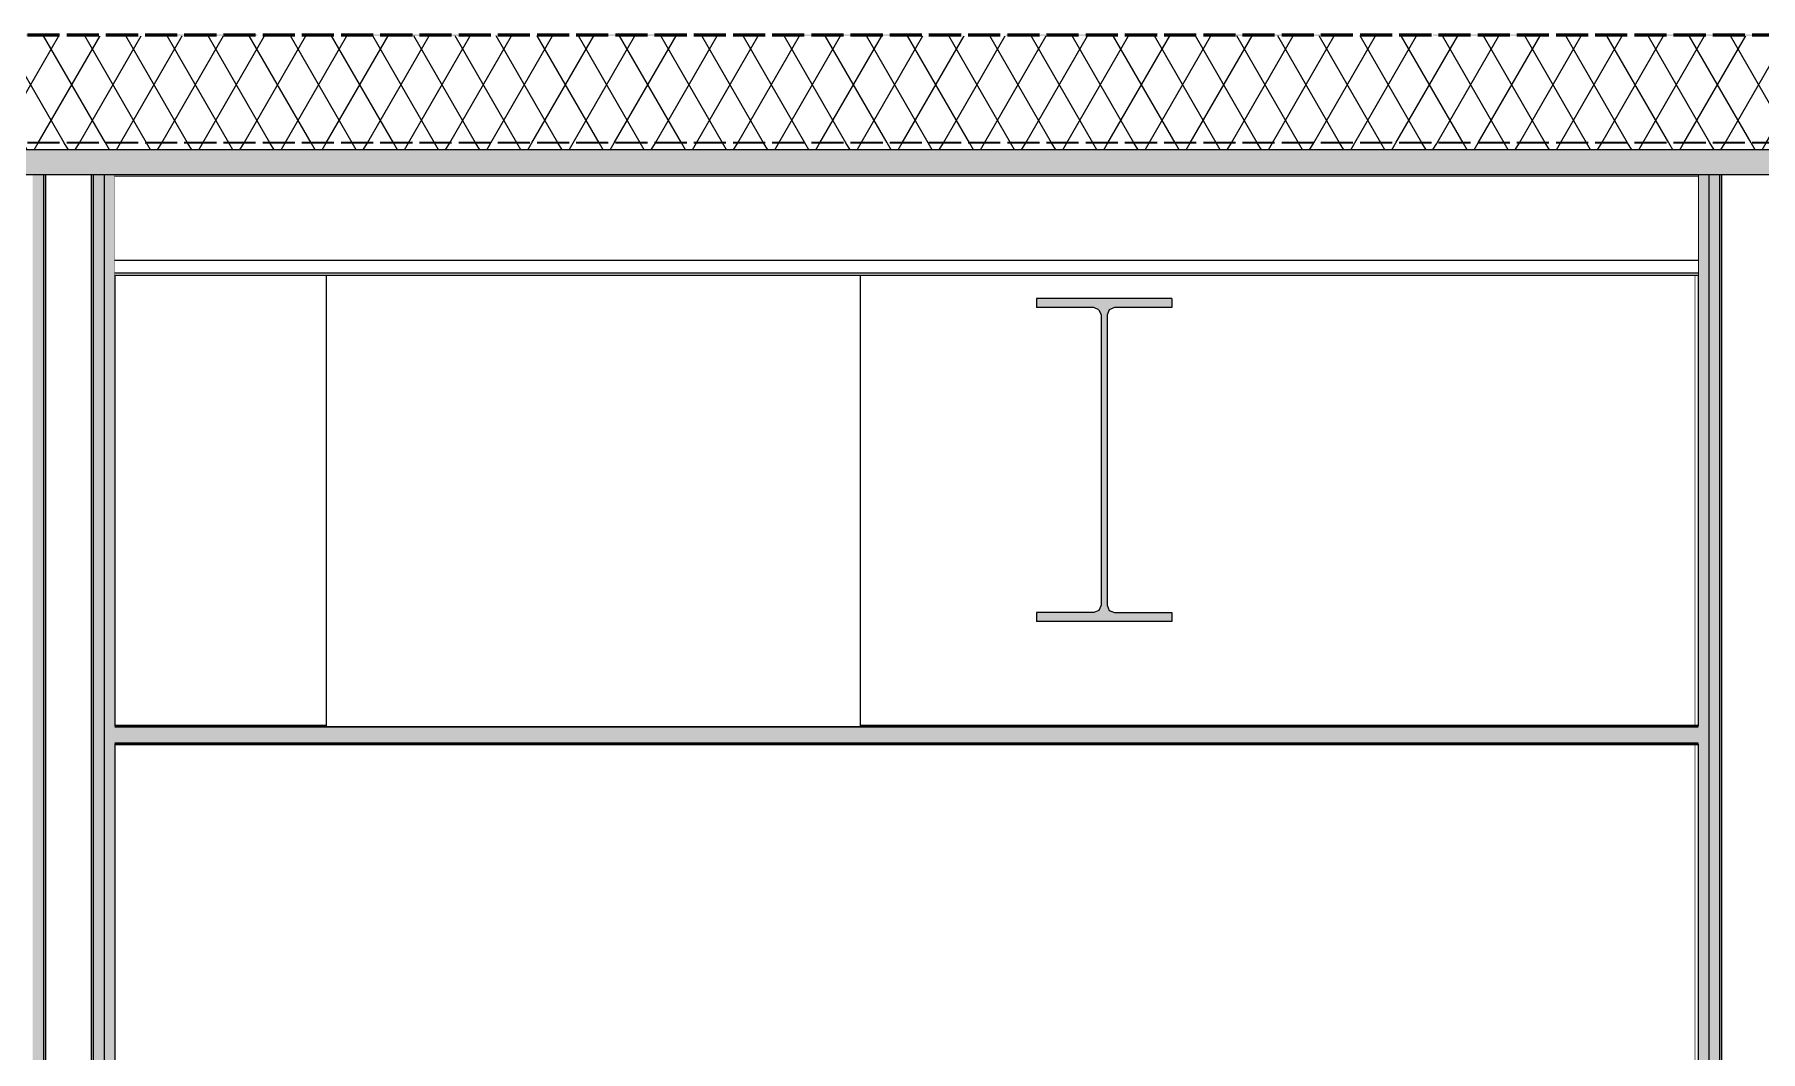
# Model space of a CAD drawing. Header units: millimetres. Extents: x -48147 to 1417267, y -496296 to 18123.
# Drawn here: x 1391861 to 1394283, y -476579 to -475152 of the extents above; entities that cross this region are included whole.
import ezdxf

# ---------------------------------------------------------------- set-up
doc = ezdxf.new("R2010")
doc.units = ezdxf.units.MM
doc.header["$MEASUREMENT"] = 0
doc.linetypes.add('Hidden Line', pattern=[55, 45, -10])
doc.linetypes.add('Wipeout_Contour', pattern=[1000, 0, -1000])
for name, color, linetype in [('A-25-M_Wall_Int', 7, 'Continuous'), ('New_A-20-M_Ceiling', 7, 'Continuous'), ('New_A-20-M_Roof', 7, 'Continuous'), ('New_A-25-M_Wall_Int', 7, 'Continuous'), ('S-280-M_STRUCT_FRAME.IFC Import', 7, 'Continuous')]:
    doc.layers.add(name, color=color, linetype=linetype)
for name, color, linetype, lineweight in [('A-25-M_Wall_Int_Pen_No__87', 8, 'Continuous', 20), ('New_A-20-M_Roof_Pen_No__195', 7, 'Continuous', 35), ('New_A-20-M_Roof_Pen_No__4', 7, 'Continuous', 20), ('New_A-20-M_Roof_Pen_No__85', 8, 'Continuous', 20), ('New_A-25-M_Wall_Int_Pen_No__1', 7, 'Continuous', 13), ('New_A-25-M_Wall_Int_Pen_No__87', 8, 'Continuous', 20), ('S-280-M_STRUCT_FRAME.IFC Import_Pen_No__1', 7, 'Continuous', 13), ('S-280-M_STRUCT_FRAME.IFC Import_Pen_No__160', 5, 'Continuous', 200), ('S-280-M_STRUCT_FRAME.IFC Import_Pen_No__90', 8, 'Continuous', 20)]:
    doc.layers.add(name, color=color, linetype=linetype, lineweight=lineweight)
for name, color, linetype, lineweight, true_color in [('New_A-20-M_Ceiling_Pen_No__107', 7, 'Continuous', 15, 0xa6a6a6), ('New_A-20-M_Ceiling_Pen_No__29', 7, 'Continuous', 50, 0x2a2a2a), ('New_A-20-M_Roof_Pen_No__149', 7, 'Continuous', 0, 0x2a2a2a), ('New_A-20-M_Roof_Pen_No__162', 7, 'Continuous', 0, 0xe47200), ('New_A-20-M_Roof_Pen_No__81', 7, 'Continuous', 20, 0x6a6a6a), ('New_A-25-M_Wall_Int_Pen_No__107', 7, 'Continuous', 15, 0xa6a6a6)]:
    doc.layers.add(name, color=color, linetype=linetype, lineweight=lineweight, true_color=true_color)
pattern_1 = [(60, (1376122.47, -491272.82), (-43.30127, 25), []), (120, (1376122.47, -491272.82), (43.30127, 25), [])]

# ---------------------------------------------------------------- blocks, each defined once
blk = doc.blocks.new('Section Elem_46_2', base_point=(1376122.5, -491272.8))
at = {"layer": 'New_A-25-M_Wall_Int_Pen_No__87', "linetype": 'Continuous'}
for p, q in [((1394191.5, -476122.8), (1394191.5, -475490)), ((1394191.5, -479122.8), (1394191.5, -476147.8))]:
    blk.add_line(p, q, dxfattribs=at)
at = {"color": 254, "linetype": 'Wipeout_Contour', "lineweight": 0, "ltscale": 5884752.014229783}
blk.add_wipeout([(1391973.2, -475490), (1391973.2, -476122.8), (1392269.8, -476122.8), (1392269.8, -475490)], dxfattribs=at).dxf.layer = 'New_A-25-M_Wall_Int'
blk = doc.blocks.new('Section Elem_49_2', base_point=(1376122.5, -491272.8))
at = {"layer": 'New_A-25-M_Wall_Int_Pen_No__1', "linetype": 'Continuous'}
blk.add_line((1394210.2, -475349.3), (1394210.2, -479122.8), dxfattribs=at)
at = {"color": 254, "linetype": 'Wipeout_Contour', "lineweight": 0, "ltscale": 11784178.03874336}
blk.add_wipeout([(1394195.1, -475349.3), (1394195.1, -475350.5), (1394195.1, -475350.5), (1394195.1, -475469), (1394195.1, -475469), (1394195.1, -475469), (1394195.2, -475469), (1394195.2, -475349.3)], dxfattribs=at).dxf.layer = 'New_A-25-M_Wall_Int'
at = {"color": 254, "linetype": 'Wipeout_Contour', "lineweight": 0, "ltscale": 5894701.385407555}
blk.add_wipeout([(1394228.2, -479122.8), (1394292.2, -479122.8), (1394292.2, -475349.3), (1394228.2, -475349.3)], dxfattribs=at).dxf.layer = 'New_A-25-M_Wall_Int'
at = {"color": 254, "linetype": 'Wipeout_Contour', "lineweight": 0, "ltscale": 8838842.666588897}
blk.add_wipeout([(1394191.5, -475717.6), (1394191.5, -475751.3), (1394191.5, -476122.8), (1394195.2, -476122.8), (1394195.2, -475490), (1394191.5, -475490)], dxfattribs=at).dxf.layer = 'New_A-25-M_Wall_Int'
at = {"color": 254, "linetype": 'Wipeout_Contour', "lineweight": 0, "ltscale": 5894964.088167564}
blk.add_wipeout([(1394191.5, -479122.8), (1394195.2, -479122.8), (1394195.2, -476147.8), (1394191.5, -476147.8)], dxfattribs=at).dxf.layer = 'New_A-25-M_Wall_Int'
at = {"layer": 'New_A-25-M_Wall_Int_Pen_No__107', "linetype": 'Continuous'}
for points in [[(1394195.2, -475349.3), (1394195.2, -479122.8), (1394210.2, -479122.8), (1394210.2, -475349.3)], [(1394210.2, -479122.8), (1394225.2, -479122.8), (1394225.2, -475349.3), (1394210.2, -475349.3)]]:
    blk.add_hatch(color=256, dxfattribs=at).paths.add_polyline_path(points)
at = {"layer": 'New_A-25-M_Wall_Int_Pen_No__107', "linetype": 'Continuous', "lineweight": 0, "true_color": 0x535353}
blk.add_hatch(color=251, dxfattribs=at).paths.add_polyline_path([(1394225.2, -479122.8), (1394228.2, -479122.8), (1394228.2, -475349.3), (1394225.2, -475349.3)])
at = {"layer": 'New_A-25-M_Wall_Int_Pen_No__1', "linetype": 'Continuous'}
for p, q in [((1394195.2, -475349.3), (1394195.2, -476122.8)), ((1394225.2, -475349.3), (1394225.2, -479122.8)), ((1394228.2, -475349.3), (1394228.2, -479122.8)), ((1394195.2, -476147.8), (1394195.2, -479122.8))]:
    blk.add_line(p, q, dxfattribs=at)
blk = doc.blocks.new('Section Elem_50_2', base_point=(1376122.5, -491272.8))
at = {"layer": 'New_A-25-M_Wall_Int_Pen_No__107', "linetype": 'Continuous', "lineweight": 0, "true_color": 0x535353}
blk.add_hatch(color=251, dxfattribs=at).paths.add_polyline_path([(1391940.2, -479122.8), (1391943.2, -479122.8), (1391943.2, -475349.3), (1391940.2, -475349.3)])
at = {"layer": 'New_A-25-M_Wall_Int_Pen_No__107', "linetype": 'Continuous'}
for points in [[(1391943.2, -479122.8), (1391958.2, -479122.8), (1391958.2, -475349.3), (1391943.2, -475349.3)], [(1391958.2, -479122.8), (1391973.2, -479122.8), (1391973.2, -475349.3), (1391958.2, -475349.3)]]:
    blk.add_hatch(color=256, dxfattribs=at).paths.add_polyline_path(points)
at = {"layer": 'New_A-25-M_Wall_Int_Pen_No__1', "linetype": 'Continuous'}
for p, q in [((1391958.2, -475349.3), (1391958.2, -479122.8)), ((1391973.2, -475349.3), (1391973.2, -476122.8)), ((1391973.2, -476147.8), (1391973.2, -479122.8))]:
    blk.add_line(p, q, dxfattribs=at)
at = {"color": 254, "linetype": 'Wipeout_Contour', "lineweight": 0, "ltscale": 5885801.161374788}
blk.add_wipeout([(1391876.2, -479122.8), (1391940.2, -479122.8), (1391940.2, -475349.3), (1391876.2, -475349.3)], dxfattribs=at).dxf.layer = 'New_A-25-M_Wall_Int'
at = {"layer": 'New_A-25-M_Wall_Int_Pen_No__107', "linetype": 'Continuous'}
blk.add_hatch(color=256, dxfattribs=at).paths.add_polyline_path([(1391858.2, -479122.8), (1391873.2, -479122.8), (1391873.2, -475349.3), (1391858.2, -475349.3)])
at = {"layer": 'New_A-25-M_Wall_Int_Pen_No__107', "linetype": 'Continuous', "lineweight": 0, "true_color": 0x535353}
blk.add_hatch(color=251, dxfattribs=at).paths.add_polyline_path([(1391873.2, -479122.8), (1391876.2, -479122.8), (1391876.2, -475349.3), (1391873.2, -475349.3)])
at = {"layer": 'New_A-25-M_Wall_Int_Pen_No__1', "linetype": 'Continuous'}
for p, q in [((1391873.2, -475349.3), (1391873.2, -479122.8)), ((1391876.2, -475349.3), (1391876.2, -479122.8)), ((1391940.2, -475349.3), (1391940.2, -479122.8)), ((1391943.2, -475349.3), (1391943.2, -479122.8))]:
    blk.add_line(p, q, dxfattribs=at)
blk = doc.blocks.new('Section Elem_266_2', base_point=(1376122.5, -491272.8))
at = {"layer": 'New_A-20-M_Ceiling_Pen_No__107', "linetype": 'Continuous'}
blk.add_hatch(color=256, dxfattribs=at).paths.add_polyline_path([(1394195.2, -476147.8), (1394195.2, -476122.8), (1391973.2, -476122.8), (1391973.2, -476147.8)])
at = {"layer": 'New_A-20-M_Ceiling_Pen_No__29', "linetype": 'Continuous'}
for p, q in [((1394195.2, -476122.8), (1391973.2, -476122.8)), ((1394195.2, -476147.8), (1391973.2, -476147.8))]:
    blk.add_line(p, q, dxfattribs=at)
blk = doc.blocks.new('*X301', base_point=(1376122.5, -491272.8))
at = {"layer": 'New_A-20-M_Roof_Pen_No__162', "linetype": 'Continuous'}
for points in [[(1391873.3, -475152.2), (1391723.3, -475152.2), (1391723.3, -475154.2), (1391873.3, -475154.2)], [(1392173.3, -475152.2), (1392023.3, -475152.2), (1392023.3, -475154.2), (1392173.3, -475154.2)], [(1392473.3, -475152.2), (1392323.3, -475152.2), (1392323.3, -475154.2), (1392473.3, -475154.2)], [(1392773.3, -475152.2), (1392623.3, -475152.2), (1392623.3, -475154.2), (1392773.3, -475154.2)], [(1393073.3, -475152.2), (1392923.3, -475152.2), (1392923.3, -475154.2), (1393073.3, -475154.2)], [(1393373.3, -475152.2), (1393223.3, -475152.2), (1393223.3, -475154.2), (1393373.3, -475154.2)], [(1393673.3, -475152.2), (1393523.3, -475152.2), (1393523.3, -475154.2), (1393673.3, -475154.2)], [(1393973.3, -475152.2), (1393823.3, -475152.2), (1393823.3, -475154.2), (1393973.3, -475154.2)], [(1394273.3, -475152.2), (1394123.3, -475152.2), (1394123.3, -475154.2), (1394273.3, -475154.2)]]:
    blk.add_hatch(color=256, dxfattribs=at).paths.add_polyline_path(points)
blk = doc.blocks.new('Section Elem_273_2', base_point=(1376122.5, -491272.8))
at = {"layer": 'New_A-20-M_Roof_Pen_No__4', "linetype": 'Continuous'}
blk.add_line((1394195.2, -475349.3), (1391973.2, -475349.3), dxfattribs=at)
at = {"layer": 'New_A-20-M_Roof_Pen_No__4', "linetype": 'Continuous', "flags": 128}
for points in [[(1391973.2, -475349.3), (1391958.2, -475349.3), (1391943.2, -475349.3), (1391940.2, -475349.3), (1391876.2, -475349.3), (1391873.2, -475349.3), (1391858.2, -475349.3), (1391843.2, -475349.3)], [(1394325.2, -475349.3), (1394310.2, -475349.3), (1394295.2, -475349.3), (1394292.2, -475349.3), (1394228.2, -475349.3), (1394225.2, -475349.3), (1394210.2, -475349.3), (1394195.2, -475349.3)]]:
    blk.add_lwpolyline(points, dxfattribs=at)
at = {"color": 254, "linetype": 'Wipeout_Contour', "lineweight": 0, "ltscale": 5903494.911022261}
blk.add_wipeout([(1408945.9, -475154.2), (1408945.9, -475152.2), (1385633.6, -475152.2), (1385633.6, -475154.2)], dxfattribs=at).dxf.layer = 'New_A-20-M_Roof'
at = {"layer": 'New_A-20-M_Roof'}
blk.add_blockref('*X301', (1376122.5, -491272.8), dxfattribs=at)
at = {"color": 254, "linetype": 'Wipeout_Contour', "lineweight": 0, "ltscale": 5903592.810016843}
blk.add_wipeout([(1408945.9, -475304.3), (1408945.9, -475154.2), (1385633.6, -475154.2), (1385633.6, -475304.3)], dxfattribs=at).dxf.layer = 'New_A-20-M_Roof'
at = {"layer": 'New_A-20-M_Roof_Pen_No__85', "linetype": 'Continuous'}
h = blk.add_hatch(dxfattribs=at)
h.set_pattern_fill('Batt_Insulation_0002', color=256, style=0, pattern_type=2)
h.set_pattern_definition(pattern_1)
h.paths.add_polyline_path([(1408945.9, -475304.3), (1408945.9, -475154.2), (1385633.6, -475154.2), (1385633.6, -475304.3)])
at = {"layer": 'New_A-20-M_Roof_Pen_No__195', "linetype": 'Hidden Line'}
for p, q in [((1408945.9, -475152.2), (1385633.6, -475152.2)), ((1408945.9, -475154.2), (1385633.6, -475154.2))]:
    blk.add_line(p, q, dxfattribs=at)
at = {"color": 254, "linetype": 'Wipeout_Contour', "lineweight": 0, "ltscale": 5903695.862695197}
blk.add_wipeout([(1408945.9, -475314.3), (1408945.9, -475304.3), (1385633.6, -475304.3), (1385633.6, -475314.3)], dxfattribs=at).dxf.layer = 'New_A-20-M_Roof'
at = {"layer": 'New_A-20-M_Roof_Pen_No__81', "linetype": 'Continuous', "lineweight": 0, "true_color": 0x353535}
blk.add_hatch(color=250, dxfattribs=at).paths.add_polyline_path([(1385633.6, -475349.3), (1408945.9, -475349.3), (1408945.9, -475314.3), (1385633.6, -475314.3)])
at = {"layer": 'New_A-20-M_Roof_Pen_No__85', "linetype": 'Continuous'}
h = blk.add_hatch(dxfattribs=at)
h.set_pattern_fill('Batt_Insulation_0002', color=256, style=0, pattern_type=2)
h.set_pattern_definition(pattern_1)
h.paths.add_polyline_path([(1408945.9, -475314.3), (1408945.9, -475304.3), (1385633.6, -475304.3), (1385633.6, -475314.3)])
at = {"layer": 'New_A-20-M_Roof_Pen_No__149', "linetype": 'Continuous'}
blk.add_line((1408945.9, -475314.3), (1385633.6, -475314.3), dxfattribs=at)
at = {"layer": 'New_A-20-M_Roof_Pen_No__195', "linetype": 'Hidden Line'}
blk.add_line((1408945.9, -475304.3), (1385633.6, -475304.3), dxfattribs=at)
blk = doc.blocks.new('Section Elem_436_2', base_point=(1376122.5, -491272.8))
at = {"color": 254, "linetype": 'Wipeout_Contour', "lineweight": 0, "ltscale": 5888123.76994561}
blk.add_wipeout([(1393004.8, -476122.8), (1393019.8, -476122.8), (1393019.8, -475490), (1393004.8, -475490)], dxfattribs=at).dxf.layer = 'A-25-M_Wall_Int'
at = {"layer": 'A-25-M_Wall_Int_Pen_No__87', "linetype": 'Continuous'}
blk.add_line((1393019.8, -476122.8), (1393019.8, -475490), dxfattribs=at)
blk = doc.blocks.new('Section Elem_437_2', base_point=(1376122.5, -491272.8))
at = {"color": 254, "linetype": 'Wipeout_Contour', "lineweight": 0, "ltscale": 5885341.66564392}
blk.add_wipeout([(1392269.8, -476122.8), (1392284.8, -476122.8), (1392284.8, -475490), (1392269.8, -475490)], dxfattribs=at).dxf.layer = 'A-25-M_Wall_Int'
at = {"layer": 'A-25-M_Wall_Int_Pen_No__87', "linetype": 'Continuous'}
blk.add_line((1392269.8, -475490), (1392269.8, -476122.8), dxfattribs=at)
blk = doc.blocks.new('Section Elem_438_2', base_point=(1376122.5, -491272.8))
at = {"color": 254, "linetype": 'Wipeout_Contour', "lineweight": 0, "ltscale": 5886732.717158265}
blk.add_wipeout([(1392284.8, -476122.8), (1393004.8, -476122.8), (1393004.8, -475490), (1392284.8, -475490)], dxfattribs=at).dxf.layer = 'A-25-M_Wall_Int'
blk = doc.blocks.new('Section Elem_562_2', base_point=(1376122.5, -491272.8))
at = {"layer": 'S-280-M_STRUCT_FRAME.IFC Import_Pen_No__160', "linetype": 'Continuous', "lineweight": 0, "true_color": 0x00007f}
blk.add_hatch(color=176, dxfattribs=at).paths.add_polyline_path([(1393266.6, -475976.2), (1393456.5, -475976.2), (1393456.5, -475963.5), (1393376, -475963.5), (1393368.7, -475960.5), (1393365.8, -475953.3), (1393365.8, -475545.7), (1393368.7, -475538.5), (1393376, -475535.5), (1393456.5, -475535.5), (1393456.5, -475522.8), (1393266.6, -475522.8), (1393266.6, -475535.5), (1393347.1, -475535.5), (1393354.3, -475538.5), (1393357.3, -475545.7), (1393357.3, -475953.3), (1393354.3, -475960.5), (1393347.1, -475963.5), (1393266.6, -475963.5)])
at = {"layer": 'S-280-M_STRUCT_FRAME.IFC Import_Pen_No__1', "linetype": 'Continuous'}
for p, q in [((1393266.6, -475522.8), (1393266.6, -475535.5)), ((1393456.5, -475522.8), (1393266.6, -475522.8)), ((1393456.5, -475522.8), (1393456.5, -475535.5)), ((1393266.6, -475963.5), (1393266.6, -475976.2)), ((1393456.5, -475976.2), (1393266.6, -475976.2)), ((1393456.5, -475963.5), (1393456.5, -475976.2))]:
    blk.add_line(p, q, dxfattribs=at)
at = {"layer": 'S-280-M_STRUCT_FRAME.IFC Import_Pen_No__1', "linetype": 'Continuous', "flags": 128}
for points in [[(1393354.3, -475538.5), (1393347.1, -475535.5), (1393266.6, -475535.5)], [(1393354.3, -475538.5), (1393357.3, -475545.7), (1393357.3, -475953.3), (1393354.3, -475960.5)], [(1393368.7, -475538.5), (1393365.8, -475545.7), (1393365.8, -475953.3), (1393368.7, -475960.5)], [(1393456.5, -475535.5), (1393376, -475535.5), (1393368.7, -475538.5)], [(1393354.3, -475960.5), (1393347.1, -475963.5), (1393266.6, -475963.5)], [(1393368.7, -475960.5), (1393376, -475963.5), (1393456.5, -475963.5)]]:
    blk.add_lwpolyline(points, dxfattribs=at)
blk = doc.blocks.new('Section Elem_780_2', base_point=(1376122.5, -491272.8))
at = {"color": 254, "linetype": 'Wipeout_Contour', "lineweight": 0, "ltscale": 5887805.896894882}
blk.add_wipeout([(1391973.2, -475350.5), (1394195.1, -475350.5), (1394195.1, -475349.3), (1391973.2, -475349.3)], dxfattribs=at).dxf.layer = 'S-280-M_STRUCT_FRAME.IFC Import'
at = {"color": 254, "linetype": 'Wipeout_Contour', "lineweight": 0, "ltscale": 5887986.532329157}
blk.add_wipeout([(1391973.2, -475489.1), (1391973.2, -475490), (1394195.2, -475490), (1394195.2, -475489.1)], dxfattribs=at).dxf.layer = 'S-280-M_STRUCT_FRAME.IFC Import'
at = {"color": 254, "linetype": 'Wipeout_Contour', "lineweight": 0, "ltscale": 5887883.29600337}
blk.add_wipeout([(1391973.2, -475469), (1394195.1, -475469), (1394195.1, -475350.5), (1391973.2, -475350.5)], dxfattribs=at).dxf.layer = 'S-280-M_STRUCT_FRAME.IFC Import'
at = {"color": 254, "linetype": 'Wipeout_Contour', "lineweight": 0, "ltscale": 5887984.491237351}
blk.add_wipeout([(1391973.2, -475489.1), (1394195.2, -475489.1), (1394195.2, -475486.8), (1391973.2, -475486.8)], dxfattribs=at).dxf.layer = 'S-280-M_STRUCT_FRAME.IFC Import'
at = {"layer": 'S-280-M_STRUCT_FRAME.IFC Import_Pen_No__90', "linetype": 'Continuous'}
blk.add_line((1391973.2, -475350.5), (1394195.1, -475350.5), dxfattribs=at)
at = {"color": 254, "linetype": 'Wipeout_Contour', "lineweight": 0, "ltscale": 5887971.538556702}
blk.add_wipeout([(1391973.2, -475469), (1391973.2, -475486.8), (1394195.2, -475486.8), (1394195.2, -475469)], dxfattribs=at).dxf.layer = 'S-280-M_STRUCT_FRAME.IFC Import'
at = {"layer": 'S-280-M_STRUCT_FRAME.IFC Import_Pen_No__90', "linetype": 'Continuous'}
for p, q in [((1391973.2, -475469), (1394195.1, -475469)), ((1391973.2, -475469), (1394195.1, -475469)), ((1391973.2, -475486.8), (1394195.1, -475486.8)), ((1391973.2, -475490), (1394195.1, -475490))]:
    blk.add_line(p, q, dxfattribs=at)

msp = doc.modelspace()

# ---------------------------------------------------------------- block references
at = {"layer": 'New_A-25-M_Wall_Int'}
msp.add_blockref('Section Elem_46_2', (1376122.5, -491272.8), dxfattribs=at)

# ---------------------------------------------------------------- next in the draw order: block references
for name in ['Section Elem_50_2', 'Section Elem_49_2']:
    msp.add_blockref(name, (1376122.5, -491272.8), dxfattribs=at)
at = {"layer": 'S-280-M_STRUCT_FRAME.IFC Import'}
msp.add_blockref('Section Elem_562_2', (1376122.5, -491272.8), dxfattribs=at)

# ---------------------------------------------------------------- next in the draw order: block references
at = {"layer": 'New_A-20-M_Ceiling'}
msp.add_blockref('Section Elem_266_2', (1376122.5, -491272.8), dxfattribs=at)
at = {"layer": 'New_A-20-M_Roof'}
msp.add_blockref('Section Elem_273_2', (1376122.5, -491272.8), dxfattribs=at)

# ---------------------------------------------------------------- next in the draw order: block references
at = {"layer": 'A-25-M_Wall_Int'}
for name in ['Section Elem_437_2', 'Section Elem_436_2']:
    msp.add_blockref(name, (1376122.5, -491272.8), dxfattribs=at)

# ---------------------------------------------------------------- next in the draw order: block references
msp.add_blockref('Section Elem_438_2', (1376122.5, -491272.8), dxfattribs=at)

# ---------------------------------------------------------------- next in the draw order: block references
at = {"layer": 'S-280-M_STRUCT_FRAME.IFC Import'}
msp.add_blockref('Section Elem_780_2', (1376122.5, -491272.8), dxfattribs=at)

doc.saveas('drawing.dxf')
